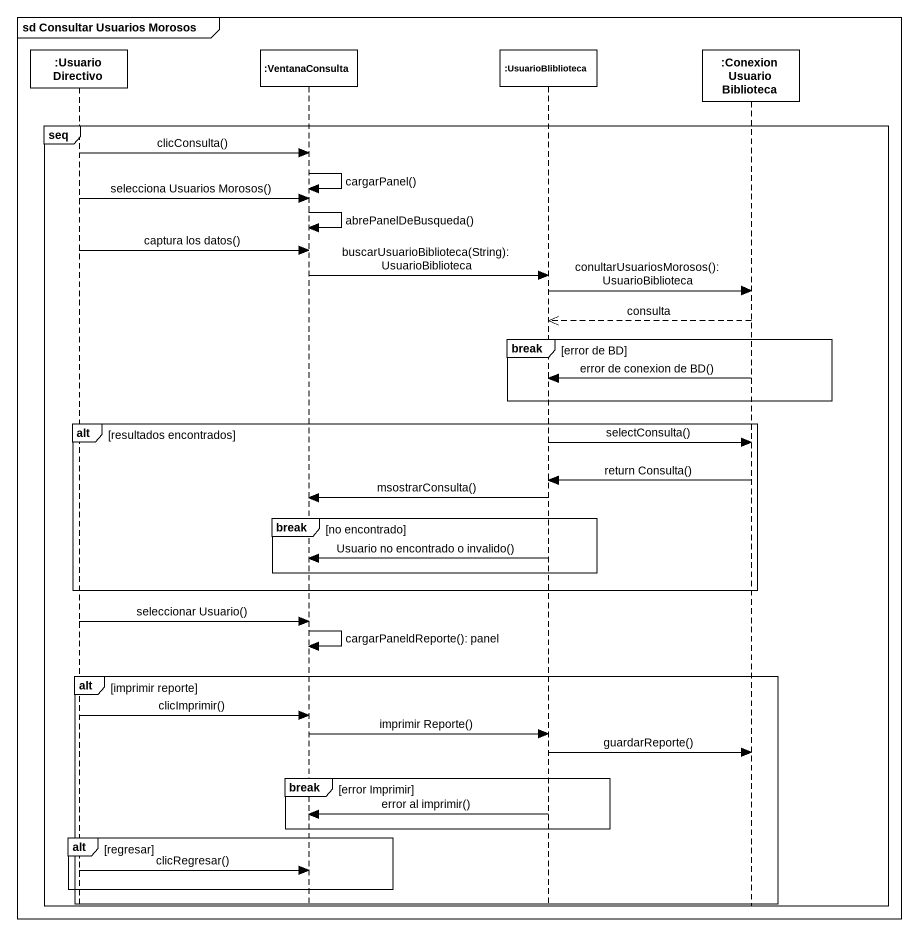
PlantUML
@startuml
mainframe sd Consultar Usuarios Morosos
hide footbox
participant ":Usuario Directivo" as Usuario_Directivo
participant ":VentanaConsulta" as VentanaConsulta
participant ":UsuarioBliblioteca" as UsuarioBliblioteca
participant ":ConexionUsuarioBiblioteca" as ConexionUsuarioBiblioteca

group seq
  Usuario_Directivo -> VentanaConsulta : clicConsulta()
  VentanaConsulta -> VentanaConsulta : cargarPanel()
  Usuario_Directivo -> VentanaConsulta : selecciona Usuarios Morosos()
  VentanaConsulta -> VentanaConsulta : abrePanelDeBusqueda()
  Usuario_Directivo -> VentanaConsulta : captura los datos()
  VentanaConsulta -> UsuarioBliblioteca : buscarUsuarioBiblioteca(String): UsuarioBiblioteca
  UsuarioBliblioteca -> ConexionUsuarioBiblioteca : conultarUsuariosMorosos(): UsuarioBiblioteca
  ConexionUsuarioBiblioteca -->> UsuarioBliblioteca : consulta
  break error de BD
    ConexionUsuarioBiblioteca -> UsuarioBliblioteca : error de conexion de BD()
  end
  alt resultados encontrados
    UsuarioBliblioteca -> ConexionUsuarioBiblioteca : selectConsulta()
    ConexionUsuarioBiblioteca -> UsuarioBliblioteca : return Consulta()
    UsuarioBliblioteca -> VentanaConsulta : msostrarConsulta()
    break no encontrado
      UsuarioBliblioteca -> VentanaConsulta : Usuario no encontrado o invalido()
    end
  end
  Usuario_Directivo -> VentanaConsulta : seleccionar Usuario()
  VentanaConsulta -> VentanaConsulta : cargarPaneldReporte(): panel
  alt imprimir reporte
    Usuario_Directivo -> VentanaConsulta : clicImprimir()
    VentanaConsulta -> UsuarioBliblioteca : imprimir Reporte()
    UsuarioBliblioteca -> ConexionUsuarioBiblioteca : guardarReporte()
    break error Imprimir
      UsuarioBliblioteca -> VentanaConsulta : error al imprimir()
    end
    alt regresar
      Usuario_Directivo -> VentanaConsulta : clicRegresar()
    end
  end
end
@enduml
